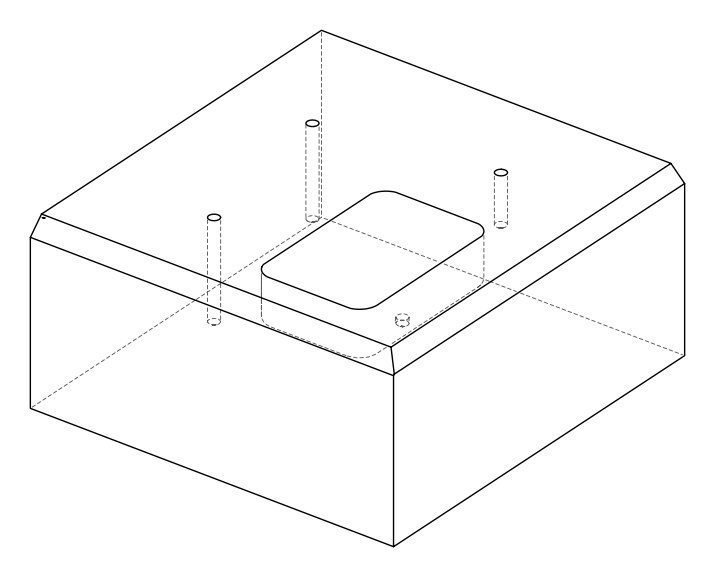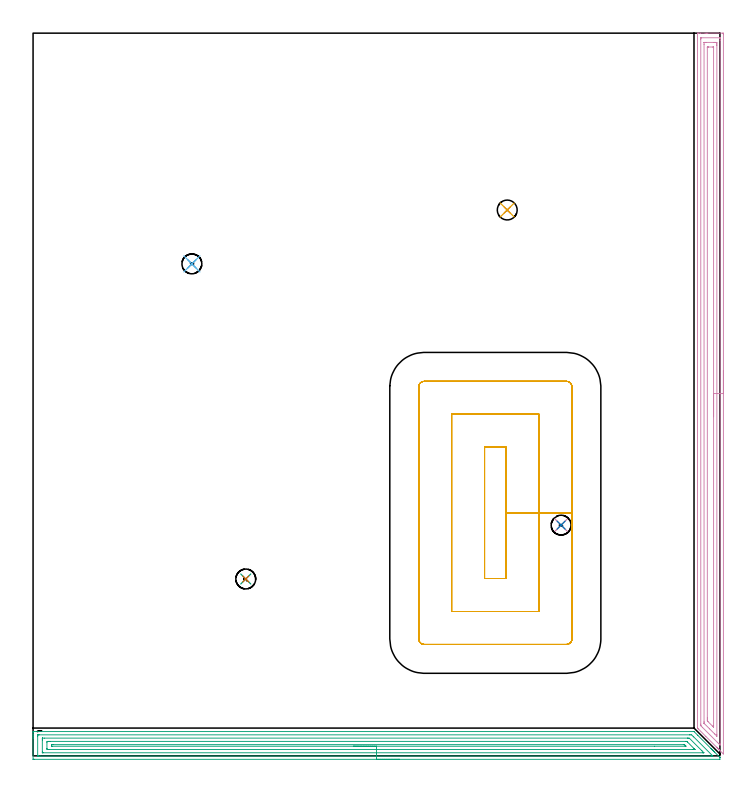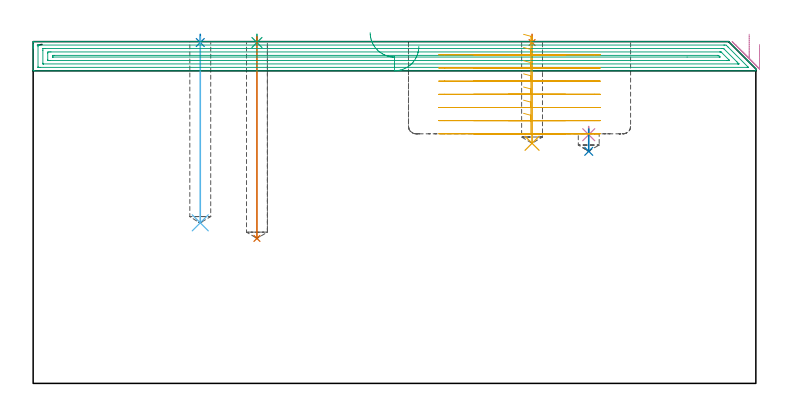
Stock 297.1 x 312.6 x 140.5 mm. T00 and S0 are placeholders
(PLAN: 11 operations, 3 tool changes, 34.6 min)
(1 SPOT_DRILL | STEP1POCKET | NXT0321_9005460120000 | 0.03 min | 0 mm3)
(2 SPOT_DRILL_1 | STEP1POCKET_1 | NXT0321_9005460120000 | 0.03 min | 0 mm3)
(3 SPOT_DRILL_2 | STEP1POCKET_2 | NXT0321_9005460120000 | 0.03 min | 1 mm3)
(4 SPOT_DRILL_3 | STEP1POCKET_3 | NXT0321_9005460120000 | 0.04 min | 4172 mm3)
(5 DRILL_BLIND_HOLE_INTO_CENTER | STEP1POCKET | UGT0301_481 | 0.18 min | 2308 mm3)
(6 DRILL_BLIND_HOLE_INTO_CENTER_1 | STEP1POCKET_1 | UGT0301_481 | 0.31 min | 4210 mm3)
(7 DRILL_BLIND_HOLE_INTO_CENTER_2 | STEP1POCKET_2 | UGT0301_481 | 0.33 min | 4580 mm3)
(8 DRILL_BLIND_HOLE_INTO_CENTER_3 | STEP1POCKET_3 | UGT0301_481 | 0.05 min | 352 mm3)
(9 AREA_MILL | FG_CHAMFER_SURFACE | UGT0205_001 | 11.87 min | 21391 mm3)
(10 AREA_MILL_1 | FG_CHAMFER_SURFACE_1 | UGT0205_001 | 10.08 min | 19090 mm3)
(11 MILL_RECTANGULAR_POCKET | POCKET_RECTANGULAR_STRAIGHT | NXT0201_007 | Follow Part, ap 6.25, ae 75% | 11.64 min | 467910 mm3)
(TOOL NXT0321_9005460120000 | NC Spot Drill, 142deg, 12mm, Carbide, Uncoated | D12 PA142 FL30 Z2)
(TOOL UGT0301_481 | Carbide Drill 8.6 mm | D8.6 PA118 FL81 Z2)
(TOOL UGT0205_001 | Chamfer Mill 20 x 3 x 45 deg. | D20 FL50 Z2)
(TOOL NXT0201_007 | ENDMILL 25mm [R216.25-25050GCK54P 1620] | D25 R3 FL54 Z5)
(OP 1 SPOT_DRILL)
G17 G21 G94 G90
T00 M6
G54
G17 G0 G90 X205.1 Y236.1 S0 M3
G43 Z150.5 H0
G94 G81 G98 Z140.13 F250. R143.5
G80
M5
M2
(OP 2 SPOT_DRILL_1)
G17 G21 G94 G90
T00 M6
G54
G17 G0 G90 X68.7 Y212.8 S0 M3
G43 Z150.5 H0
G94 G81 G98 Z140.13 F250. R143.5
G80
M5
M2
(OP 3 SPOT_DRILL_2)
G17 G21 G94 G90
T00 M6
G54
G17 G0 G90 X92. Y76.5 S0 M3
G43 Z150.5 H0
G94 G81 G98 Z140.13 F250. R143.5
G80
M5
M2
(OP 4 SPOT_DRILL_3)
G17 G21 G94 G90
T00 M6
G54
G17 G0 G90 X228.4 Y99.8 S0 M3
G43 Z150.5 H0
G94 G81 G98 Z102.23 F250. R105.6
G80
M5
M2
(OP 5 DRILL_BLIND_HOLE_INTO_CENTER)
G17 G21 G94 G90
T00 M6
G54
G17 G0 G90 X205.1 Y236.1 S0 M3
G43 Z150.5 H0
G94 G81 G98 Z98.7 F250. R142.5
G80
M5
M2
(OP 6 DRILL_BLIND_HOLE_INTO_CENTER_1)
G17 G21 G94 G90
T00 M6
G54
G17 G0 G90 X68.7 Y212.8 S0 M3
G43 Z150.5 H0
G94 G81 G98 Z66. F250. R142.5
G80
M5
M2
(OP 7 DRILL_BLIND_HOLE_INTO_CENTER_2)
G17 G21 G94 G90
T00 M6
G54
G17 G0 G90 X92. Y76.5 S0 M3
G43 Z150.5 H0
G94 G81 G98 Z59.6 F250. R142.5
G80
M5
M2
(OP 8 DRILL_BLIND_HOLE_INTO_CENTER_3)
G17 G21 G94 G90
T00 M6
G54
G17 G0 G90 X228.4 Y99.8 S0 M3
G43 Z150.5 H0
G94 G81 G98 Z95.4 F250. R104.6
G80
M5
M2
(OP 9 AREA_MILL)
G17 G21 G94 G90
T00 M6
G54
G17 G0 G90 X158.55 Y-1.5 S1061 M3
G43 Z150.5 H0
Z138.5
G94 G1 X158.512 Z137.628 F250.
X158.398 Z136.764
X158.209 Z135.912
X157.947 Z135.08
X157.613 Z134.274
X157.21 Z133.5
X156.742 Z132.764
X156.21 Z132.072
X155.621 Z131.429
X154.978 Z130.84
X154.286 Z130.308
X153.55 Z129.84
X152.776 Z129.437
X151.97 Z129.103
X151.138 Z128.841
X150.287 Z128.652
X149.422 Z128.538
X148.55 Z128.5
X0.624
X0.06 Y-1.494 Z128.504
X0.01 Y-1.492 Z128.506
X0. Y-1.435 Z128.562
Y7.554 Z137.549
Y8.08 Z138.077
Y8.427 Z138.423
Y8.953 Z138.949
Y9.299 Z139.294
Y10.24 Z140.239
X0.003 Y10.372 Z140.365
X0.01 Y10.498 Z140.489
X0.178 Y10.5 Z140.5
X285.75
X285.895 Y10.497 Z140.489
X285.977 Y10.424 Z140.421
X287.508 Y8.892 Z138.892
X293.211 Y3.191 Z133.187
X293.347 Y3.054 Z133.052
X293.505 Y2.896 Z132.893
X293.647 Y2.755 Z132.75
X293.794 Y2.607 Z132.605
X293.932 Y2.47 Z132.467
X294.084 Y2.318 Z132.313
X294.241 Y2.16 Z132.158
X294.358 Y2.043 Z132.041
X294.52 Y1.882 Z131.877
X294.688 Y1.713 Z131.711
X294.868 Y1.532 Z131.532
X296.932 Y-0.532 Z129.467
X297.071 Y-0.675 Z129.323
X297.094 Y-0.705 Z129.292
X297.097 Y-0.736 Z129.262
X297.1 Y-0.777 Z129.221
X297.099 Y-1.492 Z128.506
X297.015 Y-1.5 Z128.5
X148.55
Y-0.086 Z129.914
X3.087
X2.412 Y-0.085 Z129.915
X2.19 Y-0.083 Z129.917
X2.058 Y-0.079 Z129.921
X2.009 Y-0.07 Z129.93
X2.007 Y-0.042 Z129.958
X2.001 Y0.102 Z130.102
X2. Y8.427 Z138.427
X2.001 Y8.829 Z138.829
X2.004 Y8.963 Z138.963
X2.01 Y9.069 Z139.069
X2.018 Y9.08 Z139.08
X2.033 Y9.082 Z139.082
X2.075 Y9.084 Z139.084
X2.412 Y9.086 Z139.086
X2.631
X283.962 Y9.085 Z139.085
X284.182
X284.856 Y9.079 Z139.079
X285.52 Y8.427 Z138.427
X285.75 Y8.2 Z138.2
X293.794 Y0.155 Z130.155
X293.981 Y-0.04 Z129.96
X294.017 Y-0.079 Z129.921
X293.955 Y-0.081 Z129.919
X293.794 Y-0.084 Z129.916
X293.575 Y-0.085 Z129.915
X148.55 Y-0.086 Z129.914
Y1.328 Z131.328
X4.319 Y1.329 Z131.329
X4.2 Y1.33 Z131.33
X4.08 Y1.333 Z131.333
X4.01 Y1.336 Z131.336
X4.006 Y1.381 Z131.381
X4.003 Y1.446 Z131.446
X4. Y1.64 Z131.64
Y6.876 Z136.876
X4.007 Y7.554 Z137.554
X4.01 Y7.65 Z137.65
X4.015 Y7.665 Z137.665
X4.04 Y7.668 Z137.668
X4.081 Y7.67 Z137.67
X4.2 Y7.671 Z137.671
X4.973 Y7.672 Z137.672
X283.068 Y7.671 Z137.671
X283.189 Y7.67 Z137.67
X283.429 Y7.665 Z137.665
X283.834 Y7.655 Z137.655
X283.945 Y7.554 Z137.554
X283.962 Y7.538 Z137.538
X289.325 Y2.176 Z132.176
X290.051 Y1.446 Z131.446
X290.151 Y1.343 Z131.343
X290.155 Y1.336 Z131.336
X290.094 Y1.334 Z131.334
X289.966 Y1.33 Z131.33
X289.806 Y1.329 Z131.329
X289.566 Y1.328 Z131.328
X148.55
Y2.743 Z132.743
X6.881
X6.444 Y2.746 Z132.746
X6.144 Y2.75 Z132.75
X6.01 Y2.772 Z132.772
X6. Y3.179 Z133.179
Y3.191 Z133.191
Y5.796 Z135.796
X6.01 Y6.232 Z136.232
X6.429 Y6.251 Z136.251
X6.881 Y6.255 Z136.255
X7.316 Y6.257 Z136.257
X282.175
X282.611 Y6.256 Z136.256
X282.723 Y6.253 Z136.253
X282.776 Y6.251 Z136.251
X282.878 Y6.161 Z136.161
X283.068 Y5.981 Z135.981
X285.86 Y3.191 Z133.191
X285.965 Y3.085 Z133.085
X286.159 Y2.887 Z132.887
X286.275 Y2.764 Z132.764
X286.282 Y2.748 Z132.748
X286.273 Y2.746 Z132.746
X286.208 Y2.744 Z132.744
X285.75 Y2.743 Z132.743
X285.315
X148.55
Y4.157 Z134.157
X8.238
X8.07 Y4.159 Z134.159
X8.029 Y4.161 Z134.161
X8.015 Y4.163 Z134.163
X8.01 Y4.171 Z134.171
X8.007 Y4.228 Z134.228
X8.003 Y4.713 Z134.713
X8.01 Y4.794 Z134.794
X8.016 Y4.836 Z134.836
X8.053 Y4.838 Z134.838
X8.234 Y4.841 Z134.841
X8.597 Y4.843 Z134.843
X8.669
X281.281 Y4.842 Z134.842
X281.378
X281.723 Y4.836 Z134.836
X281.909 Y4.681 Z134.681
X282.175 Y4.423 Z134.423
X282.348 Y4.242 Z134.242
X282.421 Y4.164 Z134.164
X282.175 Y4.159 Z134.159
X282.078 Y4.158 Z134.158
X268.837 Y4.157 Z134.157
X148.55
X147.678 Z134.195
X146.814 Z134.309
X145.962 Z134.498
X145.13 Z134.76
X144.324 Z135.094
X143.55 Z135.497
X142.814 Z135.965
X142.122 Z136.496
X141.479 Z137.086
X140.89 Z137.729
X140.359 Z138.421
X139.89 Z139.157
X139.487 Z139.931
X139.153 Z140.737
X138.891 Z141.569
X138.702 Z142.42
X138.588 Z143.285
X138.55 Z144.157
G0 Z150.5
M5
M2
(OP 10 AREA_MILL_1)
G17 G21 G94 G90
T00 M6
G54
G17 G0 G90 X298.6 Y166.7 S1061 M3
G43 Z150.5 H0
Z139.3
G94 G1 Y166.662 Z138.428 F250.
Y166.548 Z137.564
Y166.359 Z136.712
Y166.097 Z135.88
Y165.763 Z135.074
Y165.36 Z134.3
Y164.892 Z133.564
Y164.36 Z132.872
Y163.771 Z132.229
Y163.128 Z131.64
Y162.436 Z131.108
Y161.7 Z130.64
Y160.926 Z130.237
Y160.12 Z129.903
Y159.288 Z129.641
Y158.437 Z129.452
Y157.572 Z129.338
Y156.7 Z129.3
Y0.96
X298.599 Y0.914 Z129.301
X298.594 Y0.805 Z129.304
X297.1 Y2.299 Z130.798
X296.935 Y2.462 Z130.96
X296.776 Y2.623 Z131.121
X296.654 Y2.745 Z131.244
X296.498 Y2.9 Z131.397
X296.348 Y3.051 Z131.55
X296.208 Y3.191 Z131.69
X296.061 Y3.337 Z131.835
X295.919 Y3.48 Z131.978
X295.762 Y3.637 Z132.136
X295.623 Y3.775 Z132.273
X290.996 Y8.404 Z136.904
X287.73 Y11.67 Z140.169
X287.463 Y11.939 Z140.434
X287.404 Y12.006 Z140.489
X287.4 Y12.116 Z140.5
Y312.44
X287.402 Y312.59 Z140.488
X287.524 Y312.597 Z140.368
X287.653 Y312.6 Z140.246
X288.001 Z139.898
X288.628 Z139.267
X290.69 Z137.207
X291.251 Z136.644
X291.845 Z136.051
X298.247 Z129.651
X298.531 Y312.596 Z129.366
X298.592 Y312.59 Z129.305
X298.599 Y312.527 Z129.299
X298.6 Y311.994 Z129.3
Y156.7
X297.186 Z130.714
X297.185 Y5.167 Z130.715
X297.184 Y4.976 Z130.716
X297.181 Y4.773 Z130.719
X297.179 Y4.688 Z130.721
X297.131 Y4.731 Z130.769
X296.876 Y4.976 Z131.024
X296.498 Y5.352 Z131.402
X295.981 Y5.869 Z131.919
X289.502 Y12.349 Z138.398
X288.85 Y13.008 Z139.05
X288.821 Y13.057 Z139.079
X288.819 Y13.097 Z139.081
X288.816 Y13.184 Z139.084
X288.815 Y13.36 Z139.085
X288.814 Y13.711 Z139.086
X288.815 Y310.018 Z139.085
X288.817 Y310.209 Z139.083
X288.821 Y310.559 Z139.079
X288.827 Y310.59 Z139.073
X288.889 Y310.594 Z139.011
X288.991 Y310.598 Z138.909
X289.119 Y310.6 Z138.781
X296.99 Y310.599 Z130.91
X297.135 Y310.594 Z130.765
X297.161 Y310.59 Z130.739
X297.179 Y310.584 Z130.721
X297.18 Y310.553 Z130.72
X297.184 Y310.401 Z130.716
X297.185 Y310.209 Z130.715
X297.186 Y309.507 Z130.714
Y156.7
X295.772 Z132.128
X295.771 Y9.287 Z132.129
X295.768 Y8.546 Z132.132
Y8.545
X295.758 Y8.546 Z132.142
X295.623 Y8.678 Z132.277
X294.861 Y9.439 Z133.039
X292.629 Y11.67 Z135.271
X290.398 Y13.901 Z137.502
X290.377 Y13.923 Z137.523
X290.271 Y14.032 Z137.629
X290.246 Y14.061 Z137.654
X290.236 Y14.074 Z137.664
X290.234 Y14.138 Z137.666
X290.231 Y14.34 Z137.669
X290.228 Y14.945 Z137.672
X290.229 Y307.683 Z137.671
X290.231 Y308.424 Z137.669
X290.233 Y308.571 Z137.667
X290.235 Y308.588 Z137.665
X290.248 Y308.591 Z137.652
X290.291 Y308.596 Z137.609
X290.377 Y308.598 Z137.523
X291.079 Y308.6 Z136.821
X294.576 Z133.324
X294.749 Z133.151
X295.455 Y308.596 Z132.445
X295.623 Y308.59 Z132.277
X295.765 Y308.566 Z132.135
X295.768 Y308.424 Z132.132
X295.77 Y308.274 Z132.13
X295.771 Y307.532 Z132.129
X295.772 Y307.38 Z132.128
Y156.7
X294.357 Z133.543
Y13.008
X294.355 Y12.518 Z133.545
X294.353 Y12.446 Z133.547
X294.352 Y12.419 Z133.548
X294.251 Y12.51 Z133.649
X294.005 Y12.748 Z133.895
X293.874 Y12.875 Z134.026
X291.956 Y14.793 Z135.944
X291.78 Y14.976 Z136.12
X291.661 Y15.1 Z136.239
X291.65 Y15.165 Z136.25
X291.647 Y15.282 Z136.253
X291.644 Y15.686 Z136.256
X291.643 Y16.179 Z136.257
Y16.578
Y306.404
X291.645 Y306.535 Z136.255
X291.647 Y306.575 Z136.253
X291.65 Y306.59 Z136.25
X291.656 Y306.592 Z136.244
X291.708 Y306.596 Z136.193
X292.126 Y306.6 Z135.774
X292.164 Z135.736
X293.913 Z133.987
X294.286 Y306.596 Z133.614
X294.332 Y306.593 Z133.568
X294.35 Y306.59 Z133.55
X294.352 Y306.578 Z133.548
X294.355 Y306.523 Z133.545
X294.357 Y306.469 Z133.543
Y156.7
Y155.828 Z133.581
Y154.964 Z133.695
Y154.112 Z133.883
Y153.28 Z134.146
Y152.474 Z134.48
Y151.7 Z134.882
Y150.964 Z135.351
Y150.272 Z135.882
Y149.629 Z136.472
Y149.04 Z137.115
Y148.509 Z137.807
Y148.04 Z138.543
Y147.637 Z139.316
Y147.303 Z140.122
Y147.041 Z140.954
Y146.852 Z141.806
Y146.738 Z142.671
Y146.7 Z143.543
G0 Z150.5
M5
M2
(OP 11 MILL_RECTANGULAR_POCKET)
G17 G21 G94 G90
T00 M6
G54
G17 G0 G90 X201.598 Y76.7 S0 M3
G43 Z150.5 H1
Z143.5
G94 G1 X204.6 Z142.695 F250.
Y105.1 Z135.086
Y133.5 F500.
X195.3
Y76.7
X204.6
Y105.1
X218.85
Y147.75
X181.05
Y62.45
X218.85
Y105.1
X233.1
Y159.6
G3 X230.7 Y162. R2.4
G1 X169.2
G3 X166.8 Y159.6 R2.4
G1 Y50.6
G3 X169.2 Y48.2 R2.4
G1 X230.7
G3 X233.1 Y50.6 R2.4
G1 Y105.1
Y106.1
G0 X201.598 Y76.7 Z138.086
G1 X204.6 Z137.281 F250.
Y105.1 Z129.671
Y133.5 F500.
X195.3
Y76.7
X204.6
Y105.1
X218.85
Y147.75
X181.05
Y62.45
X218.85
Y105.1
X233.1
Y159.6
G3 X230.7 Y162. R2.4
G1 X169.2
G3 X166.8 Y159.6 R2.4
G1 Y50.6
G3 X169.2 Y48.2 R2.4
G1 X230.7
G3 X233.1 Y50.6 R2.4
G1 Y105.1
Y106.1
G0 X201.598 Y76.7 Z132.671
G1 X204.6 Z131.867 F250.
Y105.1 Z124.257
Y133.5 F500.
X195.3
Y76.7
X204.6
Y105.1
X218.85
Y147.75
X181.05
Y62.45
X218.85
Y105.1
X233.1
Y159.6
G3 X230.7 Y162. R2.4
G1 X169.2
G3 X166.8 Y159.6 R2.4
G1 Y50.6
G3 X169.2 Y48.2 R2.4
G1 X230.7
G3 X233.1 Y50.6 R2.4
G1 Y105.1
Y106.1
G0 X201.598 Y76.7 Z127.257
G1 X204.6 Z126.453 F250.
Y105.1 Z118.843
Y133.5 F500.
X195.3
Y76.7
X204.6
Y105.1
X218.85
Y147.75
X181.05
Y62.45
X218.85
Y105.1
X233.1
Y159.6
G3 X230.7 Y162. R2.4
G1 X169.2
G3 X166.8 Y159.6 R2.4
G1 Y50.6
G3 X169.2 Y48.2 R2.4
G1 X230.7
G3 X233.1 Y50.6 R2.4
G1 Y105.1
Y106.1
G0 X201.598 Y76.7 Z121.843
G1 X204.6 Z121.038 F250.
Y105.1 Z113.429
Y133.5 F500.
X195.3
Y76.7
X204.6
Y105.1
X218.85
Y147.75
X181.05
Y62.45
X218.85
Y105.1
X233.1
Y159.6
G3 X230.7 Y162. R2.4
G1 X169.2
G3 X166.8 Y159.6 R2.4
G1 Y50.6
G3 X169.2 Y48.2 R2.4
G1 X230.7
G3 X233.1 Y50.6 R2.4
G1 Y105.1
Y106.1
G0 X201.598 Y76.7 Z116.429
G1 X204.6 Z115.624 F250.
Y105.1 Z108.014
Y133.5 F500.
X195.3
Y76.7
X204.6
Y105.1
X218.85
Y147.75
X181.05
Y62.45
X218.85
Y105.1
X233.1
Y159.6
G3 X230.7 Y162. R2.4
G1 X169.2
G3 X166.8 Y159.6 R2.4
G1 Y50.6
G3 X169.2 Y48.2 R2.4
G1 X230.7
G3 X233.1 Y50.6 R2.4
G1 Y105.1
Y106.1
G0 X201.598 Y76.7 Z111.014
G1 X204.6 Z110.21 F250.
Y105.1 Z102.6
Y133.5 F500.
X195.3
Y76.7
X204.6
Y105.1
X218.85
Y147.75
X181.05
Y62.45
X218.85
Y105.1
X233.1
Y159.6
G3 X230.7 Y162. R2.4
G1 X169.2
G3 X166.8 Y159.6 R2.4
G1 Y50.6
G3 X169.2 Y48.2 R2.4
G1 X230.7
G3 X233.1 Y50.6 R2.4
G1 Y105.1
Y106.1
G0 Z150.5
M5
M2
